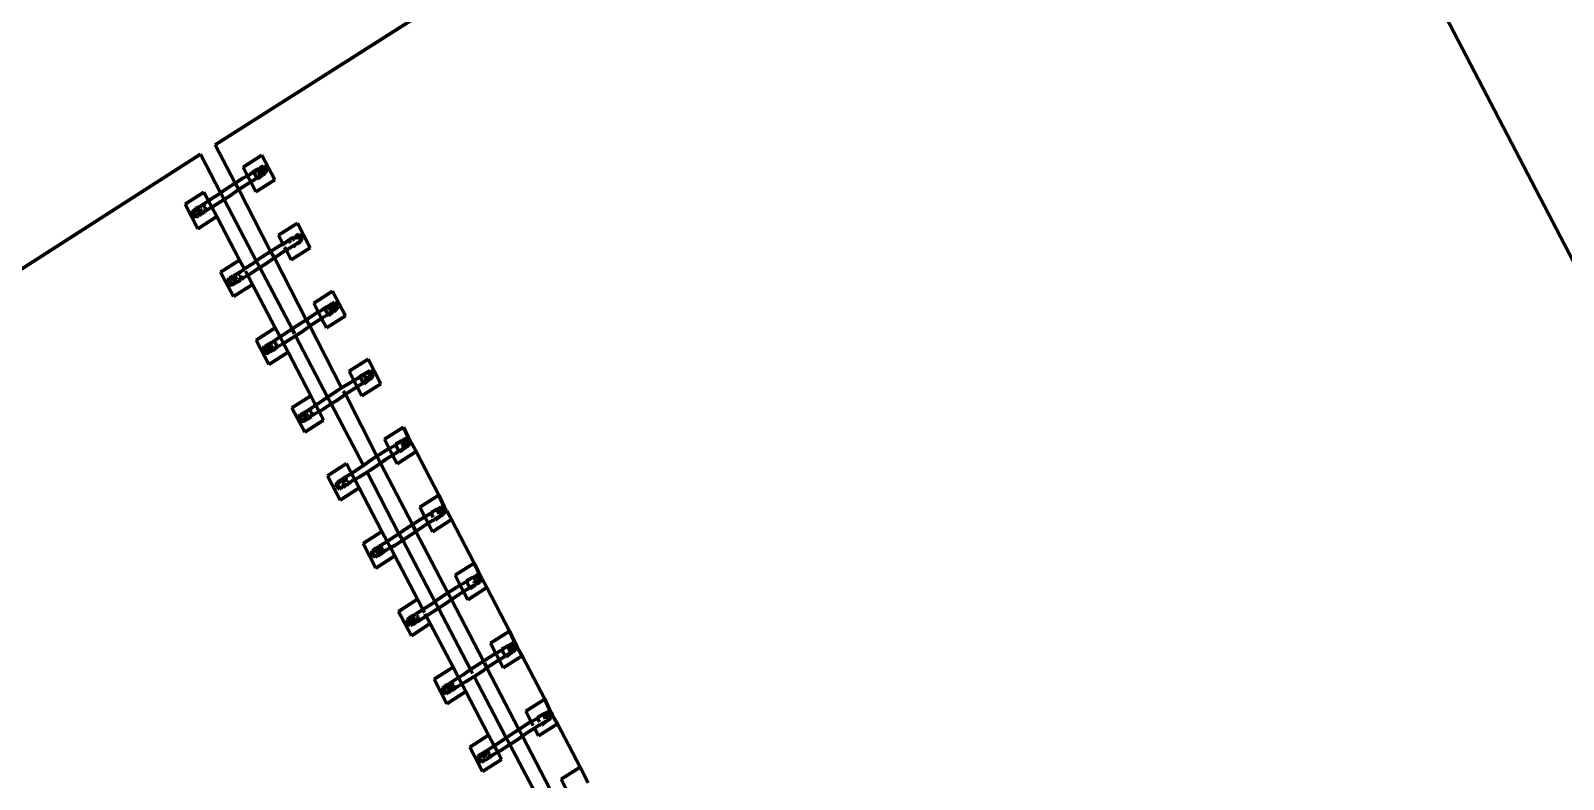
# Model space of a CAD drawing. Header units: millimetres. Extents: x 4307 to 31003, y 2809 to 20009.
# Drawn here: x 11465.9 to 11568.9, y 12567.8 to 12618.1 of the extents above; entities that cross this region are included whole.
import ezdxf

# ---------------------------------------------------------------- set-up
doc = ezdxf.new("R2010")
doc.units = ezdxf.units.MM
doc.layers.add('ProfileEdges', color=7, linetype='Continuous')

msp = doc.modelspace()

# ---------------------------------------------------------------- linework, layer by layer
for p, q in [((11480.89, 12608.66), (11481.09, 12608.3)), ((11481.09, 12608.3), (11481.09, 12608.21)), ((11477.29, 12606.32), (11477.33, 12606.08)), ((11477.58, 12605.93), (11477.33, 12606.08)), ((11483.27, 12604.07), (11483.37, 12603.9)), ((11483.47, 12603.62), (11483.48, 12603.71)), ((11479.67, 12601.73), (11479.71, 12601.49)), ((11479.96, 12601.34), (11479.71, 12601.49)), ((11485.65, 12599.48), (11485.86, 12599.12)), ((11485.86, 12599.03), (11485.86, 12599.12)), ((11482.06, 12597.14), (11482.1, 12596.9)), ((11482.35, 12596.75), (11482.1, 12596.9)), ((11488.04, 12594.89), (11488.24, 12594.53)), ((11488.24, 12594.44), (11488.24, 12594.53)), ((11484.44, 12592.55), (11484.48, 12592.31)), ((11484.73, 12592.16), (11484.48, 12592.31)), ((11490.42, 12590.31), (11490.38, 12590.33)), ((11490.42, 12590.31), (11490.46, 12590.3)), ((11490.46, 12590.3), (11490.63, 12589.95)), ((11490.61, 12589.84), (11490.65, 12589.87)), ((11490.65, 12589.87), (11490.63, 12589.95)), ((11486.83, 12587.96), (11486.83, 12587.94)), ((11486.83, 12587.94), (11486.83, 12587.86)), ((11486.85, 12587.83), (11486.86, 12587.72)), ((11487.12, 12587.57), (11486.98, 12587.65)), ((11492.77, 12585.74), (11492.81, 12585.72)), ((11492.81, 12585.72), (11492.84, 12585.71)), ((11492.84, 12585.71), (11492.95, 12585.46)), ((11492.97, 12585.29), (11493.02, 12585.33)), ((11489.21, 12583.37), (11489.21, 12583.35)), ((11489.21, 12583.35), (11489.22, 12583.28)), ((11489.47, 12583), (11489.34, 12583.04)), ((11489.5, 12582.99), (11489.47, 12583)), ((11495.15, 12581.15), (11495.19, 12581.13)), ((11495.19, 12580.99), (11495.4, 12580.77)), ((11495.38, 12580.67), (11495.42, 12580.69)), ((11495.42, 12580.69), (11495.4, 12580.77)), ((11491.59, 12578.79), (11491.62, 12578.63)), ((11491.62, 12578.63), (11491.63, 12578.54)), ((11491.69, 12578.51), (11491.63, 12578.54)), ((11491.82, 12578.47), (11491.69, 12578.51)), ((11491.89, 12578.4), (11491.82, 12578.47)), ((11497.57, 12576.41), (11497.78, 12576.18)), ((11497.76, 12576.08), (11497.8, 12576.1)), ((11497.8, 12576.1), (11497.78, 12576.18)), ((11493.98, 12574.19), (11493.99, 12574.1)), ((11494.24, 12573.82), (11494.11, 12573.86)), ((11494.27, 12573.81), (11494.24, 12573.82)), ((11499.96, 12571.95), (11499.92, 12571.97)), ((11499.95, 12571.82), (11500.11, 12571.69)), ((11500.17, 12571.56), (11500.12, 12571.53)), ((11496.36, 12569.6), (11496.37, 12569.58)), ((11496.37, 12569.58), (11496.37, 12569.51)), ((11496.52, 12569.3), (11496.47, 12569.31))]:
    msp.add_line(p, q)
at = {"layer": 'ProfileEdges', "lineweight": 211}
for p, q in [((11478.26, 12610.44), (11543.81, 12652.11)), ((11601.4, 12541.26), (11543.81, 12652.11)), ((11478.26, 12610.44), (11479.61, 12607.86)), ((11477.27, 12609.8), (11411.87, 12567.85)), ((11478.63, 12607.21), (11477.27, 12609.8)), ((11480.14, 12608.93), (11481.41, 12609.74)), ((11481.41, 12609.74), (11482.27, 12608.09)), ((11481.46, 12608.99), (11481.51, 12609.03)), ((11481.51, 12609.03), (11481.75, 12608.75)), ((11480.13, 12608.19), (11479.61, 12607.86)), ((11480.13, 12608.19), (11480.43, 12608.36)), ((11480.43, 12608.36), (11480.14, 12608.93)), ((11480.43, 12608.36), (11480.53, 12608.4)), ((11480.65, 12607.94), (11480.43, 12608.36)), ((11480.6, 12608.45), (11480.53, 12608.4)), ((11480.68, 12608.5), (11480.6, 12608.45)), ((11480.65, 12607.94), (11480.75, 12607.99)), ((11480.68, 12608.5), (11480.86, 12608.64)), ((11481.09, 12608.21), (11480.75, 12607.99)), ((11480.89, 12608.66), (11480.85, 12608.69)), ((11480.86, 12608.64), (11480.85, 12608.69)), ((11480.86, 12608.64), (11480.89, 12608.66)), ((11480.88, 12608.53), (11480.86, 12608.64)), ((11480.88, 12608.53), (11481.09, 12608.21)), ((11480.89, 12608.66), (11480.95, 12608.71)), ((11481.16, 12608.8), (11480.95, 12608.71)), ((11480.99, 12607.28), (11482.27, 12608.09)), ((11481.05, 12608.61), (11481.16, 12608.72)), ((11481.09, 12608.21), (11481.19, 12608.26)), ((11481.09, 12608.21), (11481.09, 12608.17)), ((11481.13, 12608.15), (11481.09, 12608.17)), ((11481.45, 12608.4), (11481.13, 12608.15)), ((11481.16, 12608.8), (11481.2, 12608.87)), ((11481.19, 12608.81), (11481.16, 12608.8)), ((11481.16, 12608.8), (11481.16, 12608.72)), ((11481.16, 12608.72), (11481.16, 12608.53)), ((11481.16, 12608.53), (11481.45, 12608.4)), ((11481.2, 12608.87), (11481.19, 12608.81)), ((11481.28, 12608.33), (11481.19, 12608.26)), ((11481.25, 12608.85), (11481.2, 12608.87)), ((11481.3, 12608.89), (11481.25, 12608.85)), ((11481.28, 12608.33), (11481.45, 12608.4)), ((11481.36, 12608.93), (11481.3, 12608.89)), ((11481.3, 12608.89), (11481.39, 12608.52)), ((11481.33, 12608.54), (11481.39, 12608.52)), ((11481.36, 12608.93), (11481.46, 12608.99)), ((11481.6, 12608.65), (11481.36, 12608.93)), ((11481.45, 12608.4), (11481.49, 12608.42)), ((11481.54, 12608.53), (11481.48, 12608.54)), ((11481.49, 12608.42), (11481.56, 12608.48)), ((11481.54, 12608.53), (11481.6, 12608.65)), ((11481.64, 12608.52), (11481.54, 12608.53)), ((11481.56, 12608.48), (11481.54, 12608.53)), ((11481.56, 12608.48), (11481.64, 12608.52)), ((11481.64, 12608.52), (11481.75, 12608.75)), ((11477.51, 12607.25), (11476.24, 12606.44)), ((11477.51, 12607.25), (11477.82, 12606.67)), ((11478.44, 12607.07), (11477.98, 12606.78)), ((11478.44, 12607.07), (11478.63, 12607.21)), ((11478.63, 12607.21), (11479.04, 12607.5)), ((11478.87, 12606.76), (11478.67, 12607.13)), ((11478.87, 12606.76), (11479.29, 12607.02)), ((11479.61, 12607.86), (11479.04, 12607.5)), ((11479.81, 12607.4), (11479.29, 12607.02)), ((11479.61, 12607.86), (11479.86, 12607.43)), ((11479.81, 12607.4), (11479.86, 12607.43)), ((11479.86, 12607.43), (11480.65, 12607.94)), ((11479.86, 12607.43), (11481.99, 12603.27)), ((11480.99, 12607.28), (11480.65, 12607.94)), ((11477.1, 12604.79), (11476.24, 12606.44)), ((11476.69, 12605.83), (11476.81, 12606.07)), ((11476.81, 12606.07), (11476.87, 12606.06)), ((11476.91, 12606.09), (11476.87, 12606.06)), ((11476.87, 12606.06), (11476.88, 12605.79)), ((11476.91, 12606.09), (11476.97, 12606.15)), ((11476.91, 12606.09), (11477.05, 12606.06)), ((11476.97, 12606.15), (11477, 12606.17)), ((11477.06, 12606.22), (11477, 12606.17)), ((11477, 12606.17), (11477.08, 12606.19)), ((11477.07, 12606.03), (11477.05, 12606.06)), ((11477.06, 12606.22), (11477.11, 12606.22)), ((11477.21, 12606.01), (11477.07, 12606.03)), ((11477.18, 12605.83), (11477.07, 12606.03)), ((11477.08, 12606.19), (11477.21, 12606.01)), ((11477.11, 12606.22), (11477.22, 12606.29)), ((11477.21, 12606.01), (11477.32, 12605.92)), ((11477.22, 12606.29), (11477.29, 12606.32)), ((11477.42, 12606.4), (11477.29, 12606.32)), ((11477.82, 12606.67), (11477.42, 12606.4)), ((11477.59, 12606.25), (11477.42, 12606.4)), ((11477.58, 12605.93), (11477.46, 12605.87)), ((11477.58, 12605.93), (11477.61, 12606)), ((11477.61, 12606), (11477.59, 12606.25)), ((11477.71, 12606.05), (11477.61, 12606)), ((11477.71, 12606.05), (11477.76, 12606.09)), ((11478.04, 12606.24), (11477.76, 12606.09)), ((11477.98, 12606.78), (11477.82, 12606.67)), ((11477.82, 12606.67), (11478.04, 12606.24)), ((11478.16, 12606.3), (11478.04, 12606.24)), ((11478.04, 12606.24), (11478.37, 12605.61)), ((11478.16, 12606.3), (11478.87, 12606.76)), ((11481.03, 12602.64), (11478.87, 12606.76)), ((11476.69, 12605.83), (11476.81, 12605.6)), ((11477.02, 12605.61), (11476.81, 12605.6)), ((11476.88, 12605.79), (11477.09, 12605.65)), ((11477.09, 12605.65), (11477.02, 12605.61)), ((11477.06, 12605.59), (11477.02, 12605.61)), ((11477.09, 12605.65), (11477.06, 12605.59)), ((11477.13, 12605.68), (11477.09, 12605.65)), ((11478.37, 12605.61), (11477.1, 12604.79)), ((11477.18, 12605.83), (11477.13, 12605.68)), ((11477.13, 12605.68), (11477.16, 12605.69)), ((11477.2, 12605.72), (11477.16, 12605.69)), ((11477.2, 12605.72), (11477.27, 12605.76)), ((11477.27, 12605.76), (11477.33, 12605.81)), ((11477.36, 12605.79), (11477.27, 12605.76)), ((11477.33, 12605.81), (11477.32, 12605.92)), ((11477.33, 12605.81), (11477.46, 12605.87)), ((11477.46, 12605.87), (11477.36, 12605.79)), ((11479.91, 12602.69), (11478.37, 12605.61)), ((11482.51, 12604.36), (11483.79, 12605.17)), ((11483.79, 12605.17), (11484.64, 12603.52)), ((11482.82, 12603.77), (11482.51, 12604.36)), ((11483.06, 12603.91), (11482.98, 12603.86)), ((11483.24, 12604.05), (11483.06, 12603.91)), ((11483.23, 12604.1), (11483.27, 12604.07)), ((11483.24, 12604.05), (11483.23, 12604.1)), ((11483.26, 12603.94), (11483.24, 12604.05)), ((11483.26, 12603.94), (11483.32, 12603.84)), ((11483.33, 12604.12), (11483.27, 12604.07)), ((11483.54, 12604.21), (11483.33, 12604.12)), ((11483.54, 12604.1), (11483.43, 12604.02)), ((11483.54, 12604.21), (11483.58, 12604.28)), ((11483.54, 12604.1), (11483.54, 12604.21)), ((11483.57, 12604.22), (11483.58, 12604.28)), ((11483.63, 12604.26), (11483.58, 12604.28)), ((11483.69, 12604.27), (11483.63, 12604.26)), ((11483.84, 12604.4), (11483.69, 12604.3)), ((11483.69, 12604.27), (11483.84, 12604.4)), ((11483.87, 12604.3), (11483.69, 12604.27)), ((11483.69, 12604.27), (11483.69, 12604.3)), ((11483.74, 12604.08), (11483.69, 12604.27)), ((11483.71, 12603.89), (11483.83, 12603.81)), ((11483.84, 12604.4), (11483.89, 12604.44)), ((11483.99, 12604.06), (11483.87, 12604.3)), ((11483.87, 12603.95), (11483.93, 12603.94)), ((11483.95, 12603.89), (11483.87, 12603.83)), ((11483.89, 12604.44), (11484.14, 12604.16)), ((11483.99, 12604.06), (11483.93, 12603.94)), ((11483.93, 12603.94), (11484.02, 12603.93)), ((11483.93, 12603.94), (11483.95, 12603.89)), ((11483.95, 12603.89), (11484.02, 12603.93)), ((11484.14, 12604.16), (11484.02, 12603.93)), ((11481.43, 12602.91), (11481.03, 12602.64)), ((11481.99, 12603.27), (11481.43, 12602.91)), ((11482.52, 12603.6), (11481.99, 12603.27)), ((11481.99, 12603.27), (11482.25, 12602.84)), ((11482.25, 12602.84), (11482.2, 12602.81)), ((11483.03, 12603.37), (11482.25, 12602.84)), ((11482.25, 12602.84), (11484.37, 12598.68)), ((11482.52, 12603.6), (11482.82, 12603.77)), ((11482.82, 12603.77), (11482.92, 12603.81)), ((11482.88, 12603.64), (11482.82, 12603.77)), ((11482.98, 12603.86), (11482.92, 12603.81)), ((11482.99, 12603.44), (11482.93, 12603.55)), ((11483.13, 12603.4), (11483.03, 12603.37)), ((11483.37, 12602.71), (11483.03, 12603.37)), ((11483.47, 12603.62), (11483.13, 12603.4)), ((11483.37, 12602.71), (11484.64, 12603.52)), ((11483.42, 12603.67), (11483.47, 12603.62)), ((11483.47, 12603.62), (11483.67, 12603.74)), ((11483.47, 12603.62), (11483.47, 12603.58)), ((11483.47, 12603.58), (11483.51, 12603.56)), ((11483.67, 12603.74), (11483.51, 12603.56)), ((11483.74, 12603.78), (11483.67, 12603.74)), ((11483.83, 12603.81), (11483.74, 12603.78)), ((11483.85, 12603.86), (11483.83, 12603.81)), ((11483.83, 12603.81), (11483.87, 12603.83)), ((11479.91, 12602.69), (11478.63, 12601.87)), ((11479.49, 12600.23), (11478.63, 12601.87)), ((11479.67, 12601.73), (11479.81, 12601.81)), ((11480.23, 12602.08), (11479.81, 12601.81)), ((11479.93, 12601.7), (11479.81, 12601.81)), ((11479.91, 12602.69), (11480.23, 12602.08)), ((11480.26, 12602.12), (11480.23, 12602.08)), ((11480.83, 12602.48), (11480.26, 12602.12)), ((11480.3, 12601.94), (11480.45, 12601.66)), ((11481.27, 12602.18), (11480.54, 12601.71)), ((11481.03, 12602.64), (11480.83, 12602.48)), ((11481.27, 12602.18), (11481.03, 12602.64)), ((11481.67, 12602.43), (11481.27, 12602.18)), ((11483.43, 12598.06), (11481.27, 12602.18)), ((11481.67, 12602.43), (11482.2, 12602.81)), ((11479.08, 12601.24), (11479.19, 12601.48)), ((11479.08, 12601.24), (11479.2, 12601.01)), ((11479.26, 12601.39), (11479.16, 12601.3)), ((11479.19, 12601.48), (11479.26, 12601.47)), ((11479.4, 12601.02), (11479.2, 12601.01)), ((11479.3, 12601.5), (11479.26, 12601.47)), ((11479.26, 12601.47), (11479.31, 12601.46)), ((11479.26, 12601.47), (11479.26, 12601.39)), ((11479.31, 12601.46), (11479.26, 12601.39)), ((11479.26, 12601.39), (11479.26, 12601.2)), ((11479.26, 12601.2), (11479.47, 12601.06)), ((11479.3, 12601.5), (11479.36, 12601.56)), ((11479.31, 12601.46), (11479.3, 12601.5)), ((11479.31, 12601.46), (11479.44, 12601.48)), ((11479.36, 12601.56), (11479.42, 12601.58)), ((11479.47, 12601.06), (11479.4, 12601.02)), ((11479.44, 12601), (11479.4, 12601.02)), ((11479.42, 12601.58), (11479.44, 12601.63)), ((11479.46, 12601.6), (11479.42, 12601.58)), ((11479.44, 12601.63), (11479.5, 12601.63)), ((11479.45, 12601.44), (11479.44, 12601.48)), ((11479.47, 12601.06), (11479.44, 12601)), ((11479.6, 12601.42), (11479.45, 12601.44)), ((11479.56, 12601.24), (11479.45, 12601.44)), ((11479.6, 12601.42), (11479.46, 12601.6)), ((11479.51, 12601.09), (11479.47, 12601.06)), ((11480.77, 12601.05), (11479.49, 12600.23)), ((11479.5, 12601.63), (11479.6, 12601.7)), ((11479.56, 12601.24), (11479.51, 12601.09)), ((11479.51, 12601.09), (11479.54, 12601.1)), ((11479.58, 12601.13), (11479.54, 12601.1)), ((11479.58, 12601.13), (11479.66, 12601.17)), ((11479.6, 12601.15), (11479.58, 12601.13)), ((11479.67, 12601.73), (11479.6, 12601.7)), ((11479.7, 12601.33), (11479.6, 12601.42)), ((11479.66, 12601.17), (11479.71, 12601.22)), ((11479.66, 12601.17), (11479.74, 12601.2)), ((11479.71, 12601.22), (11479.7, 12601.33)), ((11479.85, 12601.28), (11479.74, 12601.2)), ((11479.96, 12601.34), (11479.85, 12601.28)), ((11479.96, 12601.34), (11480, 12601.41)), ((11480, 12601.41), (11479.98, 12601.66)), ((11480.09, 12601.46), (11480, 12601.41)), ((11480.15, 12601.5), (11480.09, 12601.46)), ((11480.15, 12601.5), (11480.45, 12601.66)), ((11480.45, 12601.66), (11480.54, 12601.71)), ((11480.45, 12601.66), (11480.77, 12601.05)), ((11482.3, 12598.13), (11480.77, 12601.05)), ((11486.16, 12600.6), (11484.89, 12599.79)), ((11485.19, 12599.2), (11484.89, 12599.79)), ((11486.13, 12599.75), (11486.07, 12599.72)), ((11486.28, 12599.85), (11486.13, 12599.75)), ((11486.37, 12599.48), (11486.13, 12599.75)), ((11486.16, 12600.6), (11487.02, 12598.95)), ((11486.52, 12599.57), (11486.28, 12599.85)), ((11484.9, 12599.01), (11484.37, 12598.68)), ((11484.63, 12598.26), (11485.42, 12598.76)), ((11484.9, 12599.01), (11485.19, 12599.2)), ((11485.19, 12599.2), (11485.3, 12599.23)), ((11485.42, 12598.76), (11485.19, 12599.2)), ((11485.36, 12599.27), (11485.3, 12599.23)), ((11485.44, 12599.32), (11485.36, 12599.27)), ((11485.42, 12598.76), (11485.51, 12598.82)), ((11485.74, 12598.14), (11485.42, 12598.76)), ((11485.44, 12599.32), (11485.62, 12599.46)), ((11485.86, 12599.03), (11485.51, 12598.82)), ((11485.65, 12599.48), (11485.61, 12599.51)), ((11485.62, 12599.46), (11485.61, 12599.51)), ((11485.62, 12599.46), (11485.65, 12599.48)), ((11485.65, 12599.35), (11485.62, 12599.46)), ((11485.65, 12599.48), (11485.72, 12599.53)), ((11485.86, 12599.03), (11485.65, 12599.35)), ((11485.72, 12599.53), (11485.93, 12599.62)), ((11487.02, 12598.95), (11485.74, 12598.14)), ((11485.82, 12599.43), (11485.93, 12599.55)), ((11485.86, 12599.03), (11485.96, 12599.08)), ((11485.86, 12598.99), (11485.86, 12599.03)), ((11485.86, 12598.99), (11485.9, 12598.97)), ((11485.9, 12598.97), (11486.21, 12599.22)), ((11485.93, 12599.62), (11485.97, 12599.69)), ((11485.93, 12599.62), (11485.93, 12599.55)), ((11485.93, 12599.55), (11485.93, 12599.35)), ((11486.21, 12599.22), (11485.93, 12599.35)), ((11485.97, 12599.69), (11485.95, 12599.63)), ((11486.05, 12599.15), (11485.96, 12599.08)), ((11486.02, 12599.68), (11485.97, 12599.69)), ((11486.07, 12599.72), (11486.02, 12599.68)), ((11486.03, 12599.65), (11486.07, 12599.72)), ((11486.05, 12599.15), (11486.21, 12599.22)), ((11486.07, 12599.72), (11486.16, 12599.34)), ((11486.31, 12599.34), (11486.16, 12599.34)), ((11486.21, 12599.22), (11486.26, 12599.24)), ((11486.26, 12599.24), (11486.34, 12599.31)), ((11486.34, 12599.31), (11486.31, 12599.34)), ((11486.34, 12599.31), (11486.37, 12599.48)), ((11486.34, 12599.31), (11486.4, 12599.34)), ((11486.4, 12599.34), (11486.52, 12599.57)), ((11481.02, 12597.31), (11482.3, 12598.13)), ((11482.3, 12598.13), (11482.64, 12597.53)), ((11483.21, 12597.9), (11482.64, 12597.53)), ((11483.43, 12598.06), (11483.21, 12597.9)), ((11483.81, 12598.32), (11483.43, 12598.06)), ((11483.59, 12597.74), (11483.43, 12598.06)), ((11483.67, 12597.6), (11484.06, 12597.85)), ((11484.37, 12598.68), (11483.81, 12598.32)), ((11484.06, 12597.85), (11484.58, 12598.22)), ((11484.37, 12598.68), (11484.63, 12598.26)), ((11484.58, 12598.22), (11484.63, 12598.26)), ((11484.63, 12598.26), (11486.76, 12594.09)), ((11481.88, 12595.67), (11481.02, 12597.31)), ((11481.46, 12596.66), (11481.58, 12596.89)), ((11481.46, 12596.66), (11481.58, 12596.42)), ((11481.64, 12596.8), (11481.55, 12596.71)), ((11481.58, 12596.89), (11481.64, 12596.88)), ((11481.68, 12596.91), (11481.64, 12596.88)), ((11481.64, 12596.88), (11481.69, 12596.87)), ((11481.64, 12596.88), (11481.64, 12596.8)), ((11481.72, 12596.87), (11481.64, 12596.8)), ((11481.64, 12596.8), (11481.65, 12596.61)), ((11481.68, 12596.91), (11481.74, 12596.97)), ((11481.69, 12596.87), (11481.68, 12596.91)), ((11481.69, 12596.87), (11481.72, 12596.87)), ((11481.72, 12596.87), (11481.74, 12596.97)), ((11481.72, 12596.87), (11481.82, 12596.89)), ((11481.74, 12596.97), (11481.81, 12596.99)), ((11481.81, 12596.99), (11481.83, 12597.04)), ((11481.84, 12597.01), (11481.81, 12596.99)), ((11481.84, 12596.85), (11481.82, 12596.89)), ((11481.83, 12597.04), (11481.88, 12597.04)), ((11481.84, 12597.01), (11481.88, 12597.04)), ((11481.84, 12597.01), (11481.98, 12596.83)), ((11481.98, 12596.83), (11481.84, 12596.85)), ((11481.94, 12596.65), (11481.84, 12596.85)), ((11481.88, 12597.04), (11481.99, 12597.11)), ((11481.98, 12596.83), (11482.09, 12596.74)), ((11482.06, 12597.14), (11481.99, 12597.11)), ((11482.19, 12597.22), (11482.06, 12597.14)), ((11482.1, 12596.63), (11482.09, 12596.74)), ((11482.23, 12596.69), (11482.13, 12596.61)), ((11482.62, 12597.52), (11482.19, 12597.22)), ((11482.36, 12597.07), (11482.19, 12597.22)), ((11482.35, 12596.75), (11482.23, 12596.69)), ((11482.35, 12596.75), (11482.38, 12596.82)), ((11482.38, 12596.82), (11482.36, 12597.07)), ((11482.47, 12596.87), (11482.38, 12596.82)), ((11482.53, 12596.91), (11482.47, 12596.87)), ((11482.53, 12596.91), (11482.85, 12597.08)), ((11482.64, 12597.53), (11482.62, 12597.52)), ((11482.64, 12597.53), (11482.85, 12597.08)), ((11482.85, 12597.08), (11482.93, 12597.12)), ((11483.16, 12596.49), (11482.85, 12597.08)), ((11482.93, 12597.12), (11483.67, 12597.6)), ((11485.82, 12593.48), (11483.67, 12597.6)), ((11481.79, 12596.44), (11481.58, 12596.42)), ((11481.65, 12596.61), (11481.85, 12596.47)), ((11481.85, 12596.47), (11481.79, 12596.44)), ((11481.82, 12596.42), (11481.79, 12596.44)), ((11481.85, 12596.47), (11481.82, 12596.42)), ((11481.9, 12596.5), (11481.85, 12596.47)), ((11481.88, 12595.67), (11483.16, 12596.49)), ((11481.94, 12596.65), (11481.9, 12596.5)), ((11481.9, 12596.5), (11481.93, 12596.51)), ((11481.97, 12596.55), (11481.93, 12596.51)), ((11481.97, 12596.55), (11482.04, 12596.58)), ((11482.04, 12596.58), (11482.1, 12596.63)), ((11482.04, 12596.58), (11482.13, 12596.61)), ((11483.16, 12596.49), (11484.69, 12593.57)), ((11487.26, 12595.21), (11488.54, 12596.02)), ((11488.54, 12596.02), (11489.39, 12594.38)), ((11487.59, 12594.59), (11487.26, 12595.21)), ((11487.29, 12594.42), (11487.59, 12594.59)), ((11487.59, 12594.59), (11487.68, 12594.64)), ((11487.81, 12594.17), (11487.59, 12594.59)), ((11487.75, 12594.68), (11487.68, 12594.64)), ((11487.83, 12594.73), (11487.75, 12594.68)), ((11487.83, 12594.73), (11488.01, 12594.87)), ((11488, 12594.92), (11488.04, 12594.89)), ((11488.01, 12594.87), (11488, 12594.92)), ((11488.04, 12594.89), (11488.03, 12594.76)), ((11488.24, 12594.44), (11488.03, 12594.76)), ((11488.1, 12594.94), (11488.04, 12594.89)), ((11488.31, 12595.03), (11488.1, 12594.94)), ((11488.2, 12594.84), (11488.31, 12594.96)), ((11488.28, 12594.38), (11488.6, 12594.63)), ((11488.35, 12595.1), (11488.31, 12595.03)), ((11488.31, 12594.96), (11488.34, 12595.04)), ((11488.31, 12595.03), (11488.31, 12594.96)), ((11488.31, 12594.96), (11488.31, 12594.76)), ((11488.31, 12594.76), (11488.6, 12594.63)), ((11488.34, 12595.04), (11488.35, 12595.1)), ((11488.39, 12595.08), (11488.34, 12595.04)), ((11488.39, 12595.08), (11488.35, 12595.1)), ((11488.51, 12595.16), (11488.39, 12595.08)), ((11488.44, 12594.56), (11488.6, 12594.63)), ((11488.66, 12595.26), (11488.51, 12595.16)), ((11488.76, 12594.89), (11488.51, 12595.16)), ((11488.51, 12594.91), (11488.55, 12594.75)), ((11488.69, 12594.75), (11488.55, 12594.75)), ((11488.6, 12594.63), (11488.64, 12594.66)), ((11488.64, 12594.66), (11488.72, 12594.72)), ((11488.91, 12594.98), (11488.66, 12595.26)), ((11488.72, 12594.72), (11488.69, 12594.75)), ((11488.72, 12594.72), (11488.76, 12594.89)), ((11488.72, 12594.72), (11488.79, 12594.75)), ((11488.79, 12594.75), (11488.91, 12594.98)), ((11483.42, 12592.75), (11484.69, 12593.57)), ((11484.69, 12593.57), (11484.94, 12593.08)), ((11486.19, 12593.73), (11485.82, 12593.48)), ((11486.76, 12594.09), (11486.19, 12593.73)), ((11486.44, 12593.26), (11486.97, 12593.63)), ((11487.29, 12594.42), (11486.76, 12594.09)), ((11486.87, 12593.87), (11487.02, 12593.67)), ((11486.97, 12593.63), (11487.02, 12593.67)), ((11487.02, 12593.67), (11487.81, 12594.17)), ((11487.02, 12593.67), (11489.14, 12589.5)), ((11487.81, 12594.17), (11487.9, 12594.23)), ((11488.12, 12593.57), (11487.81, 12594.17)), ((11488.24, 12594.44), (11487.9, 12594.23)), ((11489.39, 12594.38), (11488.12, 12593.57)), ((11488.24, 12594.44), (11488.35, 12594.49)), ((11488.24, 12594.4), (11488.24, 12594.44)), ((11488.28, 12594.38), (11488.24, 12594.4)), ((11488.44, 12594.56), (11488.35, 12594.49)), ((11484.28, 12591.11), (11483.42, 12592.75)), ((11484.44, 12592.55), (11484.37, 12592.52)), ((11484.57, 12592.63), (11484.44, 12592.55)), ((11485.03, 12592.94), (11484.57, 12592.63)), ((11484.74, 12592.48), (11484.57, 12592.63)), ((11485.03, 12592.94), (11484.94, 12593.08)), ((11485.6, 12593.31), (11485.03, 12592.94)), ((11485.03, 12592.94), (11485.25, 12592.5)), ((11485.25, 12592.5), (11485.31, 12592.54)), ((11485.31, 12592.54), (11486.06, 12593.02)), ((11485.82, 12593.48), (11485.6, 12593.31)), ((11486.06, 12593.02), (11485.82, 12593.48)), ((11486.06, 12593.02), (11486.44, 12593.26)), ((11488.23, 12588.87), (11486.06, 12593.02)), ((11483.84, 12592.07), (11483.96, 12592.3)), ((11483.84, 12592.07), (11483.97, 12591.83)), ((11484.03, 12592.21), (11483.93, 12592.12)), ((11483.96, 12592.3), (11484.03, 12592.29)), ((11484.17, 12591.85), (11483.97, 12591.83)), ((11484.07, 12592.32), (11484.03, 12592.29)), ((11484.03, 12592.29), (11484.08, 12592.28)), ((11484.03, 12592.29), (11484.03, 12592.21)), ((11484.1, 12592.28), (11484.03, 12592.21)), ((11484.03, 12592.21), (11484.03, 12592.03)), ((11484.03, 12592.03), (11484.24, 12591.89)), ((11484.07, 12592.32), (11484.13, 12592.38)), ((11484.08, 12592.28), (11484.07, 12592.32)), ((11484.08, 12592.28), (11484.1, 12592.28)), ((11484.1, 12592.28), (11484.13, 12592.38)), ((11484.1, 12592.28), (11484.2, 12592.3)), ((11484.13, 12592.38), (11484.19, 12592.41)), ((11484.24, 12591.89), (11484.17, 12591.85)), ((11484.21, 12591.83), (11484.17, 12591.85)), ((11484.19, 12592.41), (11484.21, 12592.45)), ((11484.23, 12592.42), (11484.19, 12592.41)), ((11484.22, 12592.26), (11484.2, 12592.3)), ((11484.27, 12592.45), (11484.21, 12592.45)), ((11484.24, 12591.89), (11484.21, 12591.83)), ((11484.37, 12592.24), (11484.22, 12592.26)), ((11484.33, 12592.06), (11484.22, 12592.26)), ((11484.23, 12592.42), (11484.27, 12592.45)), ((11484.37, 12592.24), (11484.23, 12592.42)), ((11484.24, 12591.89), (11484.28, 12591.91)), ((11484.27, 12592.45), (11484.37, 12592.52)), ((11484.33, 12592.06), (11484.28, 12591.91)), ((11484.28, 12591.11), (11485.55, 12591.93)), ((11484.31, 12591.92), (11484.28, 12591.91)), ((11484.35, 12591.96), (11484.31, 12591.92)), ((11484.35, 12591.96), (11484.42, 12591.99)), ((11484.37, 12591.97), (11484.35, 12591.96)), ((11484.47, 12592.15), (11484.37, 12592.24)), ((11484.48, 12592.04), (11484.42, 12591.99)), ((11484.42, 12591.99), (11484.51, 12592.02)), ((11484.47, 12592.15), (11484.48, 12592.04)), ((11484.61, 12592.1), (11484.51, 12592.02)), ((11484.73, 12592.16), (11484.61, 12592.1)), ((11484.73, 12592.16), (11484.77, 12592.23)), ((11484.77, 12592.23), (11484.74, 12592.48)), ((11484.86, 12592.28), (11484.77, 12592.23)), ((11484.91, 12592.32), (11484.86, 12592.28)), ((11484.91, 12592.32), (11485.25, 12592.5)), ((11485.25, 12592.5), (11485.55, 12591.93)), ((11489.64, 12590.64), (11490.91, 12591.45)), ((11489.96, 12590.02), (11489.64, 12590.64)), ((11490.73, 12590.51), (11490.38, 12590.33)), ((11490.46, 12590.3), (11490.73, 12590.51)), ((11490.84, 12590.54), (11490.73, 12590.51)), ((11490.84, 12590.54), (11490.94, 12590.6)), ((11490.86, 12590.44), (11490.84, 12590.54)), ((11490.86, 12590.44), (11490.94, 12590.52)), ((11490.91, 12591.45), (11491.39, 12590.45)), ((11490.94, 12590.6), (11490.99, 12590.64)), ((11490.94, 12590.6), (11490.94, 12590.52)), ((11490.94, 12590.52), (11490.94, 12590.33)), ((11490.99, 12590.64), (11490.97, 12590.61)), ((11490.99, 12590.64), (11491.05, 12590.67)), ((11491.14, 12590.73), (11491.05, 12590.67)), ((11491.29, 12590.4), (11491.05, 12590.67)), ((11491.39, 12590.45), (11491.14, 12590.73)), ((11489.14, 12589.5), (11488.82, 12589.3)), ((11489.92, 12589.99), (11489.14, 12589.5)), ((11489.14, 12589.5), (11489.38, 12589.04)), ((11489.65, 12589.23), (11490.19, 12589.58)), ((11489.92, 12589.99), (11489.96, 12590.02)), ((11489.96, 12590.02), (11490.31, 12590.2)), ((11490.19, 12589.58), (11489.96, 12590.02)), ((11490.19, 12589.58), (11490.53, 12589.79)), ((11490.49, 12589), (11490.19, 12589.58)), ((11490.4, 12590.26), (11490.31, 12590.2)), ((11490.38, 12590.33), (11490.4, 12590.26)), ((11490.46, 12590.3), (11490.4, 12590.26)), ((11490.4, 12590.26), (11490.42, 12590.17)), ((11490.42, 12590.17), (11490.61, 12589.84)), ((11491.77, 12589.81), (11490.49, 12589)), ((11490.63, 12589.81), (11490.53, 12589.79)), ((11490.61, 12589.84), (11490.63, 12589.81)), ((11490.65, 12589.87), (11490.63, 12589.81)), ((11490.63, 12589.81), (11490.67, 12589.79)), ((11490.87, 12590.01), (11490.65, 12589.87)), ((11490.98, 12590.04), (11490.67, 12589.79)), ((11490.83, 12590.41), (11490.86, 12590.44)), ((11490.93, 12590.16), (11490.83, 12590.41)), ((11490.93, 12590.16), (11490.87, 12590.19)), ((11490.87, 12590.01), (11490.98, 12590.04)), ((11491.21, 12590.24), (11490.94, 12590.33)), ((11491.07, 12590.13), (11490.98, 12590.04)), ((11491.02, 12590.18), (11491.17, 12590.16)), ((11491.07, 12590.13), (11491.17, 12590.16)), ((11491.09, 12590.11), (11491.17, 12590.16)), ((11491.21, 12590.24), (11491.17, 12590.16)), ((11491.17, 12590.16), (11491.27, 12590.22)), ((11491.29, 12590.4), (11491.21, 12590.24)), ((11491.27, 12590.22), (11491.21, 12590.24)), ((11491.27, 12590.22), (11491.39, 12590.45)), ((11491.46, 12590.4), (11491.39, 12590.45)), ((11491.46, 12590.4), (11491.77, 12589.81)), ((11491.77, 12589.81), (11493.29, 12586.88)), ((11485.81, 12588.19), (11487.08, 12589.01)), ((11487.08, 12589.01), (11487.42, 12588.35)), ((11487.66, 12588.51), (11487.42, 12588.35)), ((11488.23, 12588.87), (11487.66, 12588.51)), ((11487.94, 12588.1), (11488.47, 12588.44)), ((11488.82, 12589.3), (11488.23, 12588.87)), ((11488.47, 12588.44), (11489.07, 12588.82)), ((11490.61, 12584.29), (11488.47, 12588.44)), ((11489.07, 12588.82), (11489.38, 12589.04)), ((11489.38, 12589.04), (11489.6, 12589.2)), ((11489.38, 12589.04), (11491.53, 12584.91)), ((11489.6, 12589.2), (11489.65, 12589.23)), ((11486.67, 12586.55), (11485.81, 12588.19)), ((11486.45, 12587.73), (11486.41, 12587.7)), ((11486.41, 12587.7), (11486.42, 12587.44)), ((11486.42, 12587.44), (11486.62, 12587.3)), ((11486.45, 12587.73), (11486.57, 12587.8)), ((11486.47, 12587.63), (11486.57, 12587.8)), ((11486.47, 12587.63), (11486.6, 12587.4)), ((11486.66, 12587.79), (11486.56, 12587.69)), ((11486.57, 12587.8), (11486.6, 12587.86)), ((11486.57, 12587.8), (11486.61, 12587.84)), ((11486.6, 12587.86), (11486.83, 12587.96)), ((11486.6, 12587.86), (11486.72, 12587.85)), ((11486.69, 12587.38), (11486.6, 12587.4)), ((11486.66, 12587.79), (11486.61, 12587.84)), ((11486.72, 12587.85), (11486.66, 12587.79)), ((11486.73, 12587.7), (11486.66, 12587.79)), ((11486.72, 12587.85), (11486.83, 12587.96)), ((11486.72, 12587.85), (11486.85, 12587.83)), ((11486.74, 12587.37), (11486.8, 12587.41)), ((11486.84, 12587.39), (11486.8, 12587.41)), ((11486.81, 12587.51), (11486.86, 12587.56)), ((11486.86, 12587.56), (11486.82, 12587.6)), ((11486.83, 12587.96), (11486.9, 12588.02)), ((11486.85, 12587.83), (11486.83, 12587.86)), ((11486.86, 12587.43), (11486.84, 12587.39)), ((11487, 12587.81), (11486.85, 12587.83)), ((11486.91, 12587.72), (11486.85, 12587.83)), ((11486.86, 12587.43), (11486.96, 12587.49)), ((11486.9, 12588.02), (11486.96, 12588.05)), ((11486.96, 12587.63), (11486.94, 12587.67)), ((11486.96, 12588.05), (11487, 12588.09)), ((11487.13, 12587.89), (11486.96, 12588.05)), ((11486.96, 12587.63), (11487, 12587.54)), ((11487, 12587.54), (11486.96, 12587.49)), ((11487.42, 12588.35), (11487, 12588.09)), ((11487, 12587.54), (11487.11, 12587.6)), ((11487, 12587.54), (11487.12, 12587.57)), ((11487.12, 12587.75), (11487.13, 12587.89)), ((11487.14, 12587.59), (11487.12, 12587.57)), ((11487.4, 12587.8), (11487.14, 12587.59)), ((11487.49, 12587.85), (11487.4, 12587.8)), ((11487.42, 12588.35), (11487.64, 12587.93)), ((11487.54, 12587.89), (11487.49, 12587.85)), ((11487.54, 12587.89), (11487.64, 12587.93)), ((11487.64, 12587.93), (11487.94, 12588.1)), ((11487.64, 12587.93), (11487.94, 12587.37)), ((11486.67, 12587.32), (11486.62, 12587.3)), ((11486.67, 12587.32), (11486.69, 12587.38)), ((11486.67, 12586.55), (11487.94, 12587.37)), ((11486.74, 12587.37), (11486.69, 12587.38)), ((11489.47, 12584.45), (11487.94, 12587.37)), ((11492.01, 12586.07), (11493.29, 12586.88)), ((11493.29, 12586.88), (11493.65, 12586.1)), ((11492.3, 12585.4), (11491.53, 12584.91)), ((11492.35, 12585.43), (11492.01, 12586.07)), ((11492.35, 12585.43), (11492.3, 12585.4)), ((11492.7, 12585.62), (11492.35, 12585.43)), ((11492.57, 12585.01), (11492.35, 12585.43)), ((11492.7, 12585.62), (11492.78, 12585.68)), ((11492.77, 12585.74), (11493.12, 12585.92)), ((11492.78, 12585.68), (11492.77, 12585.74)), ((11492.78, 12585.68), (11492.81, 12585.72)), ((11492.84, 12585.71), (11492.78, 12585.68)), ((11492.8, 12585.58), (11492.78, 12585.68)), ((11492.8, 12585.58), (11492.91, 12585.4)), ((11492.81, 12585.72), (11493.12, 12585.92)), ((11493.26, 12585.42), (11493.03, 12585.28)), ((11493.05, 12585.2), (11493.37, 12585.45)), ((11493.22, 12585.95), (11493.12, 12585.92)), ((11493.18, 12585.88), (11493.22, 12585.95)), ((11493.18, 12585.88), (11493.21, 12585.82)), ((11493.24, 12585.87), (11493.21, 12585.82)), ((11493.21, 12585.82), (11493.3, 12585.62)), ((11493.32, 12586.01), (11493.22, 12585.95)), ((11493.33, 12585.96), (11493.24, 12585.87)), ((11493.26, 12585.42), (11493.37, 12585.45)), ((11493.35, 12586.02), (11493.32, 12586.01)), ((11493.33, 12585.96), (11493.32, 12586.01)), ((11493.33, 12585.74), (11493.33, 12585.96)), ((11493.33, 12585.74), (11493.59, 12585.63)), ((11493.45, 12585.54), (11493.34, 12585.58)), ((11493.35, 12586.02), (11493.43, 12586.08)), ((11493.37, 12585.45), (11493.45, 12585.54)), ((11493.65, 12586.1), (11493.43, 12586.08)), ((11493.68, 12585.81), (11493.43, 12586.08)), ((11493.45, 12585.54), (11493.49, 12585.54)), ((11493.49, 12585.54), (11493.56, 12585.57)), ((11493.59, 12585.63), (11493.53, 12585.58)), ((11493.56, 12585.57), (11493.59, 12585.63)), ((11493.63, 12585.66), (11493.59, 12585.63)), ((11493.59, 12585.63), (11493.66, 12585.63)), ((11493.63, 12585.66), (11493.68, 12585.81)), ((11493.77, 12585.86), (11493.65, 12586.1)), ((11493.77, 12585.86), (11493.66, 12585.63)), ((11493.83, 12585.83), (11493.77, 12585.86)), ((11493.83, 12585.83), (11494.14, 12585.24)), ((11488.2, 12583.63), (11489.47, 12584.45)), ((11489.82, 12583.77), (11489.47, 12584.45)), ((11490.63, 12584.32), (11490.61, 12584.29)), ((11491.21, 12584.71), (11490.63, 12584.32)), ((11491.53, 12584.91), (11491.21, 12584.71)), ((11491.45, 12584.24), (11491.76, 12584.45)), ((11491.53, 12584.91), (11491.76, 12584.45)), ((11491.76, 12584.45), (11491.98, 12584.61)), ((11491.76, 12584.45), (11493.91, 12580.32)), ((11492.03, 12584.65), (11491.98, 12584.61)), ((11492.57, 12585.01), (11492.03, 12584.65)), ((11492.91, 12585.2), (11492.57, 12585.01)), ((11492.87, 12584.43), (11492.57, 12585.01)), ((11494.14, 12585.24), (11492.87, 12584.43)), ((11493.01, 12585.22), (11492.91, 12585.2)), ((11492.97, 12585.29), (11493.01, 12585.22)), ((11493.03, 12585.28), (11493.01, 12585.22)), ((11493.01, 12585.22), (11493.05, 12585.2)), ((11494.14, 12585.24), (11495.66, 12582.31)), ((11489.06, 12581.99), (11488.2, 12583.63)), ((11488.95, 12583.22), (11488.98, 12583.28)), ((11489.21, 12583.37), (11488.98, 12583.28)), ((11488.98, 12583.28), (11489.12, 12583.26)), ((11489.12, 12583.26), (11489.21, 12583.37)), ((11489.12, 12583.26), (11489.22, 12583.28)), ((11489.21, 12583.37), (11489.28, 12583.43)), ((11489.24, 12583.24), (11489.22, 12583.28)), ((11489.28, 12583.43), (11489.34, 12583.46)), ((11489.34, 12583.46), (11489.38, 12583.5)), ((11489.51, 12583.3), (11489.34, 12583.46)), ((11489.82, 12583.77), (11489.38, 12583.5)), ((11489.49, 12583.02), (11489.51, 12583.3)), ((11490.04, 12583.92), (11489.82, 12583.77)), ((11489.82, 12583.77), (11490.04, 12583.36)), ((11489.93, 12583.3), (11489.87, 12583.26)), ((11489.93, 12583.3), (11490.04, 12583.36)), ((11490.61, 12584.29), (11490.04, 12583.92)), ((11490.04, 12583.36), (11490.33, 12583.51)), ((11490.04, 12583.36), (11490.33, 12582.81)), ((11490.87, 12583.86), (11490.33, 12583.51)), ((11490.87, 12583.86), (11490.61, 12584.29)), ((11491.45, 12584.24), (11490.87, 12583.86)), ((11493.03, 12579.74), (11490.87, 12583.86)), ((11488.83, 12583.15), (11488.79, 12583.12)), ((11488.79, 12583.12), (11488.8, 12582.85)), ((11488.8, 12582.85), (11489.01, 12582.71)), ((11488.83, 12583.15), (11488.95, 12583.22)), ((11488.86, 12583.04), (11488.95, 12583.22)), ((11488.86, 12583.04), (11488.98, 12582.81)), ((11488.94, 12583.1), (11489.05, 12583.19)), ((11488.95, 12583.22), (11489, 12583.25)), ((11489.1, 12582.81), (11488.98, 12582.81)), ((11489, 12583.25), (11489.05, 12583.19)), ((11489.05, 12582.73), (11489.01, 12582.71)), ((11489.05, 12583.19), (11489.12, 12583.26)), ((11489.05, 12583.19), (11489.24, 12582.97)), ((11489.12, 12582.78), (11489.05, 12582.73)), ((11490.33, 12582.81), (11489.06, 12581.99)), ((11489.12, 12582.78), (11489.1, 12582.81)), ((11489.12, 12582.78), (11489.19, 12582.83)), ((11489.19, 12582.83), (11489.24, 12582.97)), ((11489.24, 12582.84), (11489.19, 12582.83)), ((11489.19, 12582.83), (11489.22, 12582.81)), ((11489.24, 12582.84), (11489.22, 12582.81)), ((11489.38, 12583.22), (11489.24, 12583.24)), ((11489.25, 12583.13), (11489.24, 12583.24)), ((11489.24, 12582.84), (11489.34, 12582.9)), ((11489.31, 12583.09), (11489.25, 12583.13)), ((11489.34, 12583.04), (11489.31, 12583.09)), ((11489.34, 12583.04), (11489.38, 12582.95)), ((11489.38, 12582.95), (11489.34, 12582.9)), ((11489.38, 12582.95), (11489.47, 12583)), ((11489.38, 12582.95), (11489.5, 12582.99)), ((11489.47, 12583), (11489.49, 12583.02)), ((11489.5, 12582.99), (11489.49, 12583.02)), ((11489.52, 12583), (11489.5, 12582.99)), ((11489.78, 12583.21), (11489.52, 12583)), ((11489.87, 12583.26), (11489.78, 12583.21)), ((11491.86, 12579.89), (11490.33, 12582.81)), ((11494.39, 12581.5), (11495.66, 12582.31)), ((11495.66, 12582.31), (11496.16, 12581.28)), ((11494.73, 12580.84), (11494.39, 12581.5)), ((11495.15, 12581.15), (11495.51, 12581.33)), ((11495.19, 12581.13), (11495.51, 12581.33)), ((11495.61, 12581.36), (11495.51, 12581.33)), ((11495.61, 12581.36), (11495.57, 12581.29)), ((11495.71, 12581.42), (11495.61, 12581.36)), ((11495.63, 12581.28), (11495.61, 12581.36)), ((11495.63, 12581.28), (11495.71, 12581.36)), ((11495.74, 12581.43), (11495.71, 12581.42)), ((11495.71, 12581.42), (11495.71, 12581.36)), ((11495.71, 12581.36), (11495.71, 12581.15)), ((11495.82, 12581.49), (11495.74, 12581.43)), ((11495.91, 12581.55), (11495.82, 12581.49)), ((11495.82, 12581.49), (11496.06, 12581.22)), ((11496.16, 12581.28), (11495.91, 12581.55)), ((11496.06, 12581.22), (11495.98, 12581.06)), ((11496.04, 12581.04), (11496.16, 12581.28)), ((11496.16, 12581.28), (11496.21, 12581.26)), ((11496.21, 12581.26), (11496.52, 12580.67)), ((11493.91, 12580.32), (11493.59, 12580.12)), ((11494.68, 12580.81), (11493.91, 12580.32)), ((11493.91, 12580.32), (11494.15, 12579.87)), ((11494.42, 12580.06), (11494.96, 12580.4)), ((11494.68, 12580.81), (11494.73, 12580.84)), ((11494.73, 12580.84), (11495.08, 12581.03)), ((11494.96, 12580.4), (11494.73, 12580.84)), ((11494.96, 12580.4), (11495.3, 12580.62)), ((11495.24, 12579.86), (11494.96, 12580.4)), ((11495.17, 12581.08), (11495.08, 12581.03)), ((11495.17, 12581.08), (11495.15, 12581.15)), ((11495.19, 12581.13), (11495.17, 12581.08)), ((11495.23, 12581.12), (11495.17, 12581.08)), ((11495.19, 12580.99), (11495.17, 12581.08)), ((11495.38, 12580.67), (11495.19, 12580.99)), ((11496.52, 12580.67), (11495.24, 12579.86)), ((11495.4, 12580.63), (11495.3, 12580.62)), ((11495.4, 12580.63), (11495.38, 12580.67)), ((11495.42, 12580.69), (11495.4, 12580.63)), ((11495.43, 12580.61), (11495.4, 12580.63)), ((11495.64, 12580.83), (11495.42, 12580.69)), ((11495.75, 12580.86), (11495.43, 12580.61)), ((11495.64, 12580.83), (11495.75, 12580.86)), ((11495.7, 12580.99), (11495.67, 12581.1)), ((11495.83, 12580.95), (11495.7, 12580.99)), ((11495.71, 12581.15), (11495.98, 12581.06)), ((11495.83, 12580.95), (11495.75, 12580.86)), ((11495.87, 12580.95), (11495.83, 12580.95)), ((11495.87, 12580.95), (11495.94, 12580.98)), ((11495.98, 12581.06), (11495.94, 12580.98)), ((11495.94, 12580.98), (11496.04, 12581.04)), ((11495.98, 12581.06), (11496.04, 12581.04)), ((11496.52, 12580.67), (11498.04, 12577.74)), ((11491.86, 12579.89), (11490.59, 12579.07)), ((11492.22, 12579.2), (11491.59, 12578.79)), ((11492.22, 12579.2), (11491.86, 12579.89)), ((11492.22, 12579.2), (11493, 12579.7)), ((11493.27, 12579.28), (11492.45, 12578.76)), ((11493.03, 12579.74), (11493, 12579.7)), ((11493.59, 12580.12), (11493.03, 12579.74)), ((11493.27, 12579.28), (11493.03, 12579.74)), ((11493.27, 12579.28), (11493.84, 12579.65)), ((11495.43, 12575.16), (11493.27, 12579.28)), ((11494.15, 12579.87), (11493.84, 12579.65)), ((11494.36, 12580.02), (11494.15, 12579.87)), ((11494.15, 12579.87), (11496.3, 12575.73)), ((11494.36, 12580.02), (11494.42, 12580.06)), ((11491.45, 12577.43), (11490.59, 12579.07)), ((11491.22, 12578.56), (11491.18, 12578.53)), ((11491.18, 12578.53), (11491.18, 12578.26)), ((11491.18, 12578.26), (11491.39, 12578.12)), ((11491.37, 12578.69), (11491.22, 12578.56)), ((11491.22, 12578.56), (11491.38, 12578.66)), ((11491.24, 12578.46), (11491.38, 12578.66)), ((11491.51, 12578.19), (11491.24, 12578.46)), ((11491.37, 12578.69), (11491.42, 12578.71)), ((11491.38, 12578.66), (11491.42, 12578.71)), ((11491.38, 12578.66), (11491.63, 12578.38)), ((11491.43, 12578.14), (11491.39, 12578.12)), ((11491.42, 12578.71), (11491.44, 12578.74)), ((11491.51, 12578.19), (11491.43, 12578.14)), ((11491.44, 12578.74), (11491.59, 12578.79)), ((11491.44, 12578.74), (11491.62, 12578.63)), ((11491.45, 12577.43), (11492.72, 12578.25)), ((11491.51, 12578.19), (11491.63, 12578.38)), ((11491.67, 12578.26), (11491.51, 12578.19)), ((11491.62, 12578.63), (11491.69, 12578.59)), ((11491.67, 12578.3), (11491.7, 12578.31)), ((11491.67, 12578.26), (11491.7, 12578.31)), ((11491.67, 12578.3), (11491.67, 12578.26)), ((11491.69, 12578.51), (11491.69, 12578.59)), ((11491.7, 12578.31), (11491.69, 12578.51)), ((11491.8, 12578.44), (11491.7, 12578.31)), ((11491.7, 12578.31), (11491.89, 12578.4)), ((11491.82, 12578.47), (11491.8, 12578.44)), ((11491.9, 12578.71), (11491.82, 12578.78)), ((11491.9, 12578.56), (11491.82, 12578.47)), ((11491.89, 12578.4), (11492.45, 12578.76)), ((11491.89, 12578.4), (11491.9, 12578.56)), ((11491.9, 12578.56), (11491.9, 12578.71)), ((11492.26, 12579.12), (11492.33, 12579)), ((11492.37, 12578.92), (11492.45, 12578.76)), ((11492.45, 12578.76), (11492.72, 12578.25)), ((11494.25, 12575.33), (11492.72, 12578.25)), ((11498.04, 12577.74), (11496.76, 12576.93)), ((11498.04, 12577.74), (11498.58, 12576.69)), ((11498.04, 12577.74), (11498.54, 12576.69)), ((11497.07, 12576.22), (11496.3, 12575.73)), ((11497.12, 12576.25), (11496.76, 12576.93)), ((11497.07, 12576.22), (11497.12, 12576.25)), ((11497.12, 12576.25), (11497.47, 12576.44)), ((11497.34, 12575.81), (11497.12, 12576.25)), ((11497.55, 12576.49), (11497.47, 12576.44)), ((11497.54, 12576.56), (11497.89, 12576.74)), ((11497.54, 12576.56), (11497.58, 12576.54)), ((11497.58, 12576.54), (11497.55, 12576.49)), ((11497.57, 12576.41), (11497.55, 12576.49)), ((11497.76, 12576.08), (11497.57, 12576.41)), ((11497.58, 12576.54), (11497.89, 12576.74)), ((11497.61, 12576.53), (11497.58, 12576.54)), ((11498.89, 12576.09), (11497.62, 12575.28)), ((11497.78, 12576.04), (11497.76, 12576.08)), ((11497.8, 12576.1), (11497.78, 12576.04)), ((11498.02, 12576.24), (11497.8, 12576.1)), ((11498.14, 12576.27), (11497.82, 12576.02)), ((11497.99, 12576.77), (11497.89, 12576.74)), ((11497.95, 12576.7), (11497.99, 12576.77)), ((11497.95, 12576.7), (11497.98, 12576.64)), ((11497.98, 12576.64), (11498.09, 12576.76)), ((11497.98, 12576.64), (11498.08, 12576.4)), ((11498.09, 12576.83), (11497.99, 12576.77)), ((11498.02, 12576.24), (11498.14, 12576.27)), ((11498.22, 12576.36), (11498.08, 12576.4)), ((11498.12, 12576.84), (11498.09, 12576.83)), ((11498.09, 12576.83), (11498.09, 12576.76)), ((11498.09, 12576.76), (11498.1, 12576.56)), ((11498.37, 12576.47), (11498.1, 12576.56)), ((11498.18, 12576.89), (11498.12, 12576.84)), ((11498.22, 12576.36), (11498.14, 12576.27)), ((11498.3, 12576.96), (11498.18, 12576.89)), ((11498.44, 12576.63), (11498.18, 12576.89)), ((11498.22, 12576.36), (11498.26, 12576.37)), ((11498.26, 12576.37), (11498.33, 12576.39)), ((11498.54, 12576.69), (11498.3, 12576.96)), ((11498.33, 12576.39), (11498.37, 12576.47)), ((11498.33, 12576.39), (11498.43, 12576.46)), ((11498.37, 12576.47), (11498.44, 12576.63)), ((11498.43, 12576.46), (11498.37, 12576.47)), ((11498.43, 12576.46), (11498.54, 12576.69)), ((11498.54, 12576.69), (11498.89, 12576.09)), ((11498.89, 12576.09), (11500.41, 12573.17)), ((11494.25, 12575.33), (11492.98, 12574.51)), ((11494.62, 12574.62), (11494.25, 12575.33)), ((11494.92, 12574.81), (11495.43, 12575.16)), ((11495.43, 12575.16), (11495.98, 12575.53)), ((11495.56, 12574.91), (11495.43, 12575.16)), ((11495.67, 12574.7), (11496.22, 12575.06)), ((11496.3, 12575.73), (11495.98, 12575.53)), ((11496.53, 12575.28), (11496.22, 12575.06)), ((11496.36, 12575.61), (11496.53, 12575.28)), ((11496.75, 12575.43), (11496.53, 12575.28)), ((11496.53, 12575.28), (11498.68, 12571.14)), ((11496.75, 12575.43), (11496.8, 12575.47)), ((11496.8, 12575.47), (11497.34, 12575.81)), ((11497.34, 12575.81), (11497.68, 12576.03)), ((11497.62, 12575.28), (11497.34, 12575.81)), ((11497.78, 12576.04), (11497.68, 12576.03)), ((11497.82, 12576.02), (11497.78, 12576.04)), ((11493.84, 12572.87), (11492.98, 12574.51)), ((11493.6, 12573.97), (11493.71, 12574.03)), ((11493.63, 12573.87), (11493.71, 12574.03)), ((11493.71, 12574.03), (11493.75, 12574.1)), ((11493.71, 12574.03), (11493.77, 12574.07)), ((11493.98, 12574.19), (11493.75, 12574.1)), ((11493.75, 12574.1), (11493.99, 12574.1)), ((11493.77, 12574.07), (11494.01, 12573.79)), ((11493.98, 12574.19), (11494.05, 12574.25)), ((11494.01, 12574.06), (11493.99, 12574.1)), ((11494.15, 12574.04), (11494.01, 12574.06)), ((11494.01, 12574.06), (11494.02, 12573.95)), ((11494.05, 12574.25), (11494.11, 12574.28)), ((11494.15, 12574.32), (11494.11, 12574.28)), ((11494.28, 12574.12), (11494.11, 12574.28)), ((11494.15, 12574.32), (11494.34, 12574.44)), ((11494.26, 12573.84), (11494.28, 12574.12)), ((11494.55, 12574.03), (11494.29, 12573.82)), ((11494.62, 12574.62), (11494.34, 12574.44)), ((11494.64, 12574.08), (11494.55, 12574.03)), ((11494.92, 12574.81), (11494.62, 12574.62)), ((11494.62, 12574.62), (11494.85, 12574.2)), ((11494.64, 12574.08), (11494.7, 12574.12)), ((11494.85, 12574.2), (11494.7, 12574.12)), ((11495.09, 12574.34), (11494.85, 12574.2)), ((11494.85, 12574.2), (11495.11, 12573.68)), ((11495.09, 12574.34), (11495.67, 12574.7)), ((11497.83, 12570.58), (11495.67, 12574.7)), ((11493.6, 12573.97), (11493.56, 12573.94)), ((11493.56, 12573.94), (11493.57, 12573.67)), ((11493.57, 12573.67), (11493.78, 12573.53)), ((11493.63, 12573.87), (11493.75, 12573.63)), ((11493.86, 12573.63), (11493.75, 12573.63)), ((11493.82, 12573.55), (11493.78, 12573.53)), ((11493.89, 12573.6), (11493.82, 12573.55)), ((11493.84, 12572.87), (11495.11, 12573.68)), ((11493.89, 12573.6), (11493.86, 12573.63)), ((11493.89, 12573.6), (11493.95, 12573.65)), ((11493.95, 12573.65), (11494.01, 12573.79)), ((11494.01, 12573.67), (11493.95, 12573.65)), ((11493.95, 12573.65), (11493.99, 12573.63)), ((11494.01, 12573.67), (11493.99, 12573.63)), ((11494.01, 12573.67), (11494.11, 12573.72)), ((11494.08, 12573.91), (11494.02, 12573.95)), ((11494.11, 12573.86), (11494.08, 12573.91)), ((11494.11, 12573.86), (11494.15, 12573.77)), ((11494.15, 12573.77), (11494.11, 12573.72)), ((11494.15, 12573.77), (11494.24, 12573.82)), ((11494.15, 12573.77), (11494.27, 12573.81)), ((11494.24, 12573.82), (11494.26, 12573.84)), ((11494.27, 12573.81), (11494.26, 12573.84)), ((11494.29, 12573.82), (11494.27, 12573.81)), ((11495.11, 12573.68), (11496.64, 12570.76)), ((11499.14, 12572.36), (11500.41, 12573.17)), ((11500.8, 12572.33), (11500.41, 12573.17)), ((11499.5, 12571.66), (11499.14, 12572.36)), ((11499.92, 12571.97), (11500.27, 12572.15)), ((11499.94, 12571.9), (11499.92, 12571.97)), ((11499.96, 12571.95), (11499.94, 12571.9)), ((11500, 12571.94), (11499.94, 12571.9)), ((11500.27, 12572.15), (11499.96, 12571.95)), ((11500.38, 12572.18), (11500.27, 12572.15)), ((11500.39, 12572.1), (11500.37, 12572.05)), ((11500.37, 12572.05), (11500.46, 12571.86)), ((11500.48, 12572.24), (11500.38, 12572.18)), ((11500.38, 12572.18), (11500.39, 12572.1)), ((11500.48, 12572.19), (11500.39, 12572.1)), ((11500.53, 12572.28), (11500.48, 12572.24)), ((11500.48, 12572.19), (11500.48, 12572.24)), ((11500.48, 12571.97), (11500.48, 12572.19)), ((11500.48, 12571.97), (11500.74, 12571.86)), ((11500.51, 12572.26), (11500.57, 12572.3)), ((11500.53, 12572.28), (11500.57, 12572.3)), ((11500.8, 12572.33), (11500.57, 12572.3)), ((11500.57, 12572.3), (11500.83, 12572.04)), ((11500.78, 12571.89), (11500.83, 12572.04)), ((11500.92, 12572.1), (11500.8, 12572.33)), ((11500.96, 12572.12), (11500.8, 12572.33)), ((11500.92, 12572.1), (11500.81, 12571.87)), ((11500.92, 12572.1), (11501.27, 12571.52)), ((11498.36, 12570.94), (11497.83, 12570.58)), ((11498.68, 12571.14), (11498.36, 12570.94)), ((11499.45, 12571.64), (11498.68, 12571.14)), ((11498.68, 12571.14), (11498.92, 12570.69)), ((11499.73, 12571.22), (11499.18, 12570.88)), ((11499.45, 12571.64), (11499.5, 12571.66)), ((11499.5, 12571.66), (11499.85, 12571.85)), ((11499.63, 12571.41), (11499.5, 12571.66)), ((11500.07, 12571.44), (11499.73, 12571.22)), ((11499.99, 12570.71), (11499.73, 12571.22)), ((11499.94, 12571.9), (11499.85, 12571.85)), ((11499.95, 12571.82), (11499.94, 12571.9)), ((11499.95, 12571.82), (11500.06, 12571.64)), ((11499.99, 12570.71), (11501.27, 12571.52)), ((11500.16, 12571.45), (11500.07, 12571.44)), ((11500.12, 12571.53), (11500.16, 12571.45)), ((11500.18, 12571.51), (11500.16, 12571.45)), ((11500.2, 12571.43), (11500.16, 12571.45)), ((11500.41, 12571.65), (11500.18, 12571.51)), ((11500.52, 12571.68), (11500.2, 12571.43)), ((11500.41, 12571.65), (11500.52, 12571.68)), ((11500.64, 12571.77), (11500.52, 12571.68)), ((11500.68, 12571.81), (11500.56, 12571.83)), ((11500.64, 12571.77), (11500.6, 12571.77)), ((11500.64, 12571.77), (11500.71, 12571.81)), ((11500.74, 12571.86), (11500.68, 12571.81)), ((11500.71, 12571.81), (11500.68, 12571.81)), ((11500.71, 12571.81), (11500.74, 12571.86)), ((11500.78, 12571.89), (11500.74, 12571.86)), ((11500.74, 12571.86), (11500.81, 12571.87)), ((11501.27, 12571.52), (11502.79, 12568.6)), ((11496.64, 12570.76), (11495.37, 12569.95)), ((11496.23, 12568.31), (11495.37, 12569.95)), ((11497.02, 12570.04), (11496.54, 12569.73)), ((11497.02, 12570.04), (11496.64, 12570.76)), ((11497.19, 12570.15), (11497.02, 12570.04)), ((11497.02, 12570.04), (11497.25, 12569.62)), ((11497.76, 12570.52), (11497.19, 12570.15)), ((11498.07, 12570.13), (11497.48, 12569.75)), ((11497.83, 12570.58), (11497.76, 12570.52)), ((11498.07, 12570.13), (11497.83, 12570.58)), ((11498.61, 12570.47), (11498.07, 12570.13)), ((11500.23, 12566), (11498.07, 12570.13)), ((11498.61, 12570.47), (11498.92, 12570.69)), ((11498.92, 12570.69), (11499.13, 12570.84)), ((11498.92, 12570.69), (11501.06, 12566.55)), ((11499.18, 12570.88), (11499.13, 12570.84)), ((11495.99, 12569.38), (11495.95, 12569.35)), ((11495.95, 12569.35), (11495.95, 12569.08)), ((11495.95, 12569.08), (11496.16, 12568.94)), ((11495.99, 12569.38), (11496.1, 12569.44)), ((11496.01, 12569.28), (11496.1, 12569.44)), ((11496.01, 12569.28), (11496.13, 12569.04)), ((11496.1, 12569.44), (11496.13, 12569.51)), ((11496.1, 12569.44), (11496.15, 12569.48)), ((11496.2, 12569.43), (11496.1, 12569.33)), ((11496.13, 12569.51), (11496.36, 12569.6)), ((11496.13, 12569.51), (11496.27, 12569.49)), ((11496.25, 12569.04), (11496.13, 12569.04)), ((11496.15, 12569.48), (11496.2, 12569.43)), ((11496.16, 12568.94), (11496.2, 12568.96)), ((11496.27, 12569.49), (11496.2, 12569.43)), ((11496.2, 12569.43), (11496.36, 12569.24)), ((11496.27, 12569.01), (11496.2, 12568.96)), ((11496.23, 12568.31), (11497.5, 12569.12)), ((11496.27, 12569.01), (11496.25, 12569.04)), ((11496.27, 12569.49), (11496.36, 12569.6)), ((11496.27, 12569.49), (11496.37, 12569.51)), ((11496.27, 12569.01), (11496.34, 12569.06)), ((11496.34, 12569.06), (11496.35, 12569.15)), ((11496.4, 12569.09), (11496.34, 12569.06)), ((11496.38, 12569.04), (11496.34, 12569.06)), ((11496.36, 12569.6), (11496.43, 12569.66)), ((11496.39, 12569.47), (11496.37, 12569.51)), ((11496.4, 12569.09), (11496.38, 12569.04)), ((11496.53, 12569.45), (11496.39, 12569.47)), ((11496.4, 12569.36), (11496.39, 12569.47)), ((11496.47, 12569.31), (11496.4, 12569.36)), ((11496.4, 12569.09), (11496.46, 12569.11)), ((11496.43, 12569.66), (11496.5, 12569.69)), ((11496.48, 12569.13), (11496.46, 12569.11)), ((11496.48, 12569.13), (11496.52, 12569.15)), ((11496.5, 12569.69), (11496.54, 12569.73)), ((11496.67, 12569.53), (11496.5, 12569.69)), ((11496.52, 12569.15), (11496.65, 12569.22)), ((11496.68, 12569.23), (11496.65, 12569.22)), ((11496.68, 12569.23), (11496.67, 12569.53)), ((11496.93, 12569.44), (11496.68, 12569.23)), ((11497.03, 12569.49), (11496.93, 12569.44)), ((11497.08, 12569.53), (11497.03, 12569.49)), ((11497.08, 12569.53), (11497.25, 12569.62)), ((11497.25, 12569.62), (11497.48, 12569.75)), ((11497.25, 12569.62), (11497.5, 12569.12)), ((11501.51, 12567.79), (11502.79, 12568.6)), ((11502.79, 12568.6), (11503.33, 12567.55)), ((11501.88, 12567.07), (11501.51, 12567.79))]:
    msp.add_line(p, q, dxfattribs=at)

doc.saveas('drawing.dxf')
